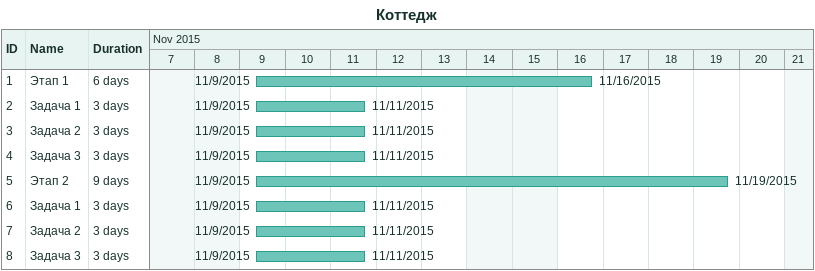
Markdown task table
Коттедж

| ID | Task | Duration | Start | Finish |
|---|---|---|---|---|
| 1 | Этап 1 | 6d | 2015-11-09 | 2015-11-16 |
| 2 | Задача 1 | 3d | 2015-11-09 | 2015-11-11 |
| 3 | Задача 2 | 3d | 2015-11-09 | 2015-11-11 |
| 4 | Задача 3 | 3d | 2015-11-09 | 2015-11-11 |
| 5 | Этап 2 | 9d | 2015-11-09 | 2015-11-19 |
| 6 | Задача 1 | 3d | 2015-11-09 | 2015-11-11 |
| 7 | Задача 2 | 3d | 2015-11-09 | 2015-11-11 |
| 8 | Задача 3 | 3d | 2015-11-09 | 2015-11-11 |
